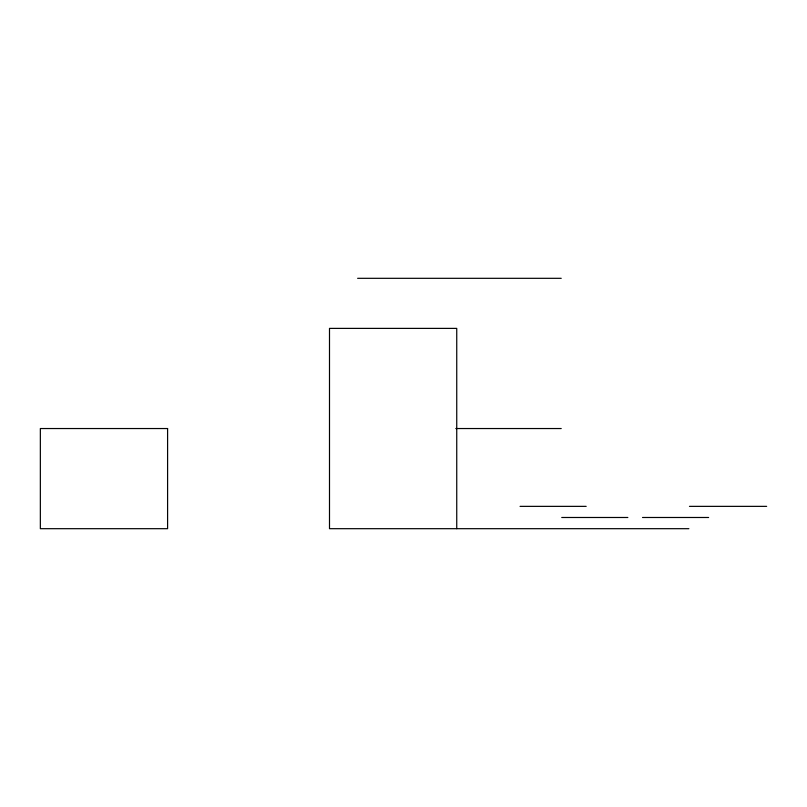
<?xml version="1.0" encoding="UTF-8"?>
<svg xmlns="http://www.w3.org/2000/svg" width="807" height="807" viewBox="0 0 807 807"><rect width="100%" height="100%" fill="white"/><g stroke="black" fill="none" stroke-linecap="round" stroke-linejoin="round"><path stroke-width="1.21" d="M357.632 278.314L561.228 278.314M455.804 428.537L561.228 428.537M520.061 506.362L586.175 506.362M689.46 506.362L766.65 506.362M561.733 517.489L627.846 517.489M642.513 517.489L708.627 517.489M688.875 528.686L329.498 528.686L329.498 328.388L456.742 328.388L456.742 528.686M167.594 428.537L40.35 428.537L40.35 528.686L167.594 528.686L167.594 428.537"/></g></svg>
